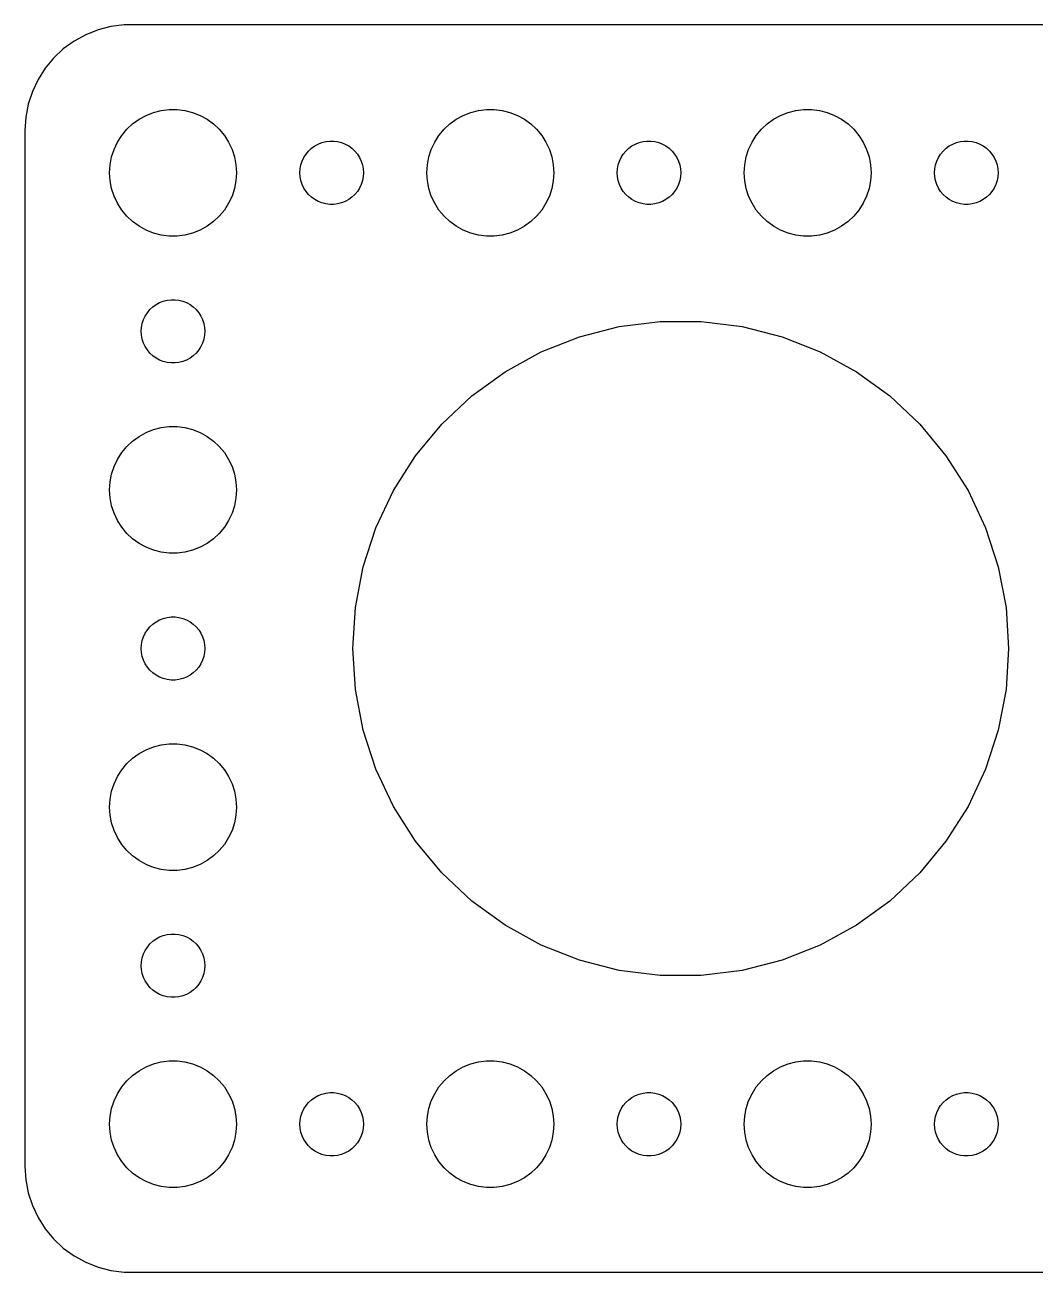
# Model space of a CAD drawing. Header units: metres. Extents: x -67 to 67, y 40 to 98.
# Drawn here: x -67 to -19.2, y 39.5 to 98.5 of the extents above; entities that cross this region are included whole.
import ezdxf

# ---------------------------------------------------------------- set-up
doc = ezdxf.new("R2010")
doc.units = ezdxf.units.M

msp = doc.modelspace()

# ---------------------------------------------------------------- linework, layer by layer
for p, q in [((-64.1289, 98.0241), (-64.6791, 97.7216)), ((-63.5451, 98.2553), (-64.1289, 98.0241)), ((-62.9369, 98.4114), (-63.5451, 98.2553)), ((-62.3139, 98.4901), (-62.9369, 98.4114)), ((62.3139, 98.4901), (-62.3139, 98.4901)), ((-65.1871, 97.3526), (-65.6448, 96.9227)), ((-64.6791, 97.7216), (-65.1871, 97.3526)), ((-65.6448, 96.9227), (-66.0451, 96.4389)), ((-66.0451, 96.4389), (-66.3815, 95.9088)), ((-66.3815, 95.9088), (-66.6489, 95.3406)), ((-66.6489, 95.3406), (-66.8429, 94.7434)), ((-66.8429, 94.7434), (-66.9606, 94.1267)), ((-60.927, 94.3532), (-60.5621, 94.4469)), ((-60.5621, 94.4469), (-60.1884, 94.4941)), ((-60.1884, 94.4941), (-59.8116, 94.4941)), ((-59.8116, 94.4941), (-59.4379, 94.4469)), ((-59.4379, 94.4469), (-59.0729, 94.3532)), ((-45.927, 94.3532), (-45.5621, 94.4469)), ((-45.5621, 94.4469), (-45.1884, 94.4941)), ((-45.1884, 94.4941), (-44.8116, 94.4941)), ((-44.8116, 94.4941), (-44.4379, 94.4469)), ((-44.4379, 94.4469), (-44.0729, 94.3532)), ((-30.927, 94.3532), (-30.5621, 94.4469)), ((-30.5621, 94.4469), (-30.1884, 94.4941)), ((-30.1884, 94.4941), (-29.8116, 94.4941)), ((-29.8116, 94.4941), (-29.4379, 94.4469)), ((-29.4379, 94.4469), (-29.0729, 94.3532)), ((-66.9606, 94.1267), (-67, 93.5)), ((-62.1869, 93.5536), (-61.9123, 93.8115)), ((-61.9123, 93.8115), (-61.6075, 94.033)), ((-61.6075, 94.033), (-61.2773, 94.2145)), ((-61.2773, 94.2145), (-60.927, 94.3532)), ((-59.0729, 94.3532), (-58.7227, 94.2145)), ((-58.7227, 94.2145), (-58.3925, 94.033)), ((-58.3925, 94.033), (-58.0877, 93.8115)), ((-58.0877, 93.8115), (-57.8131, 93.5536)), ((-47.1869, 93.5536), (-46.9123, 93.8115)), ((-46.9123, 93.8115), (-46.6075, 94.033)), ((-46.6075, 94.033), (-46.2773, 94.2145)), ((-46.2773, 94.2145), (-45.927, 94.3532)), ((-44.0729, 94.3532), (-43.7227, 94.2145)), ((-43.7227, 94.2145), (-43.3925, 94.033)), ((-43.3925, 94.033), (-43.0877, 93.8115)), ((-43.0877, 93.8115), (-42.8131, 93.5536)), ((-32.1869, 93.5536), (-31.9123, 93.8115)), ((-31.9123, 93.8115), (-31.6075, 94.033)), ((-31.6075, 94.033), (-31.2773, 94.2145)), ((-31.2773, 94.2145), (-30.927, 94.3532)), ((-29.0729, 94.3532), (-28.7227, 94.2145)), ((-28.7227, 94.2145), (-28.3925, 94.033)), ((-28.3925, 94.033), (-28.0877, 93.8115)), ((-28.0877, 93.8115), (-27.8131, 93.5536)), ((-67, 93.5), (-67, 44.5)), ((-62.6289, 92.9453), (-62.427, 93.2634)), ((-62.427, 93.2634), (-62.1869, 93.5536)), ((-57.8131, 93.5536), (-57.5729, 93.2634)), ((-57.5729, 93.2634), (-57.3711, 92.9453)), ((-47.6289, 92.9453), (-47.427, 93.2634)), ((-47.427, 93.2634), (-47.1869, 93.5536)), ((-42.8131, 93.5536), (-42.5729, 93.2634)), ((-42.5729, 93.2634), (-42.3711, 92.9453)), ((-32.6289, 92.9453), (-32.427, 93.2634)), ((-32.427, 93.2634), (-32.1869, 93.5536)), ((-27.8131, 93.5536), (-27.5729, 93.2634)), ((-27.5729, 93.2634), (-27.3711, 92.9453)), ((-62.9057, 92.2461), (-62.7893, 92.6044)), ((-62.7893, 92.6044), (-62.6289, 92.9453)), ((-57.3711, 92.9453), (-57.2107, 92.6044)), ((-57.2107, 92.6044), (-57.0942, 92.2461)), ((-53.5934, 92.5268), (-53.4561, 92.6558)), ((-53.4561, 92.6558), (-53.3037, 92.7665)), ((-53.3037, 92.7665), (-53.1387, 92.8572)), ((-53.1387, 92.8572), (-52.9635, 92.9266)), ((-52.9635, 92.9266), (-52.7811, 92.9734)), ((-52.7811, 92.9734), (-52.5942, 92.997)), ((-52.5942, 92.997), (-52.4058, 92.997)), ((-52.4058, 92.997), (-52.2189, 92.9734)), ((-52.2189, 92.9734), (-52.0365, 92.9266)), ((-52.0365, 92.9266), (-51.8613, 92.8572)), ((-51.8613, 92.8572), (-51.6963, 92.7665)), ((-51.6963, 92.7665), (-51.5439, 92.6558)), ((-51.5439, 92.6558), (-51.4065, 92.5268)), ((-47.9057, 92.2461), (-47.7893, 92.6044)), ((-47.7893, 92.6044), (-47.6289, 92.9453)), ((-42.3711, 92.9453), (-42.2107, 92.6044)), ((-42.2107, 92.6044), (-42.0942, 92.2461)), ((-38.5934, 92.5268), (-38.4561, 92.6558)), ((-38.4561, 92.6558), (-38.3037, 92.7665)), ((-38.3037, 92.7665), (-38.1387, 92.8572)), ((-38.1387, 92.8572), (-37.9635, 92.9266)), ((-37.9635, 92.9266), (-37.7811, 92.9734)), ((-37.7811, 92.9734), (-37.5942, 92.997)), ((-37.5942, 92.997), (-37.4058, 92.997)), ((-37.4058, 92.997), (-37.2189, 92.9734)), ((-37.2189, 92.9734), (-37.0365, 92.9266)), ((-37.0365, 92.9266), (-36.8613, 92.8572)), ((-36.8613, 92.8572), (-36.6963, 92.7665)), ((-36.6963, 92.7665), (-36.5439, 92.6558)), ((-36.5439, 92.6558), (-36.4065, 92.5268)), ((-32.9057, 92.2461), (-32.7893, 92.6044)), ((-32.7893, 92.6044), (-32.6289, 92.9453)), ((-27.3711, 92.9453), (-27.2107, 92.6044)), ((-27.2107, 92.6044), (-27.0942, 92.2461)), ((-23.5934, 92.5268), (-23.4561, 92.6558)), ((-23.4561, 92.6558), (-23.3037, 92.7665)), ((-23.3037, 92.7665), (-23.1387, 92.8572)), ((-23.1387, 92.8572), (-22.9635, 92.9266)), ((-22.9635, 92.9266), (-22.7811, 92.9734)), ((-22.7811, 92.9734), (-22.5942, 92.997)), ((-22.5942, 92.997), (-22.4058, 92.997)), ((-22.4058, 92.997), (-22.2189, 92.9734)), ((-22.2189, 92.9734), (-22.0365, 92.9266)), ((-22.0365, 92.9266), (-21.8613, 92.8572)), ((-21.8613, 92.8572), (-21.6963, 92.7665)), ((-21.6963, 92.7665), (-21.5439, 92.6558)), ((-21.5439, 92.6558), (-21.4065, 92.5268)), ((-62.9763, 91.876), (-62.9057, 92.2461)), ((-57.0942, 92.2461), (-57.0237, 91.876)), ((-53.9529, 91.873), (-53.8947, 92.0522)), ((-53.8947, 92.0522), (-53.8145, 92.2226)), ((-53.8145, 92.2226), (-53.7135, 92.3817)), ((-53.7135, 92.3817), (-53.5934, 92.5268)), ((-51.4065, 92.5268), (-51.2865, 92.3817)), ((-51.2865, 92.3817), (-51.1855, 92.2226)), ((-51.1855, 92.2226), (-51.1053, 92.0522)), ((-51.1053, 92.0522), (-51.0471, 91.873)), ((-47.9763, 91.876), (-47.9057, 92.2461)), ((-42.0942, 92.2461), (-42.0237, 91.876)), ((-38.9529, 91.873), (-38.8947, 92.0522)), ((-38.8947, 92.0522), (-38.8145, 92.2226)), ((-38.8145, 92.2226), (-38.7135, 92.3817)), ((-38.7135, 92.3817), (-38.5934, 92.5268)), ((-36.4065, 92.5268), (-36.2865, 92.3817)), ((-36.2865, 92.3817), (-36.1855, 92.2226)), ((-36.1855, 92.2226), (-36.1053, 92.0522)), ((-36.1053, 92.0522), (-36.0471, 91.873)), ((-32.9763, 91.876), (-32.9057, 92.2461)), ((-27.0942, 92.2461), (-27.0237, 91.876)), ((-23.9529, 91.873), (-23.8947, 92.0522)), ((-23.8947, 92.0522), (-23.8145, 92.2226)), ((-23.8145, 92.2226), (-23.7135, 92.3817)), ((-23.7135, 92.3817), (-23.5934, 92.5268)), ((-21.4065, 92.5268), (-21.2865, 92.3817)), ((-21.2865, 92.3817), (-21.1855, 92.2226)), ((-21.1855, 92.2226), (-21.1053, 92.0522)), ((-21.1053, 92.0522), (-21.0471, 91.873)), ((-63, 91.5), (-62.9763, 91.876)), ((-62.9763, 91.124), (-63, 91.5)), ((-57.0237, 91.876), (-57, 91.5)), ((-57, 91.5), (-57.0237, 91.124)), ((-54, 91.5), (-53.9882, 91.688)), ((-53.9882, 91.312), (-54, 91.5)), ((-53.9882, 91.688), (-53.9529, 91.873)), ((-51.0471, 91.873), (-51.0118, 91.688)), ((-51.0118, 91.688), (-51, 91.5)), ((-51, 91.5), (-51.0118, 91.312)), ((-48, 91.5), (-47.9763, 91.876)), ((-47.9763, 91.124), (-48, 91.5)), ((-42.0237, 91.876), (-42, 91.5)), ((-42, 91.5), (-42.0237, 91.124)), ((-39, 91.5), (-38.9882, 91.688)), ((-38.9882, 91.312), (-39, 91.5)), ((-38.9882, 91.688), (-38.9529, 91.873)), ((-36.0471, 91.873), (-36.0118, 91.688)), ((-36.0118, 91.688), (-36, 91.5)), ((-36, 91.5), (-36.0118, 91.312)), ((-33, 91.5), (-32.9763, 91.876)), ((-32.9763, 91.124), (-33, 91.5)), ((-27.0237, 91.876), (-27, 91.5)), ((-27, 91.5), (-27.0237, 91.124)), ((-24, 91.5), (-23.9882, 91.688)), ((-23.9882, 91.312), (-24, 91.5)), ((-23.9882, 91.688), (-23.9529, 91.873)), ((-21.0471, 91.873), (-21.0118, 91.688)), ((-21.0118, 91.688), (-21, 91.5)), ((-21, 91.5), (-21.0118, 91.312)), ((-62.9057, 90.7539), (-62.9763, 91.124)), ((-57.0237, 91.124), (-57.0942, 90.7539)), ((-53.9529, 91.127), (-53.9882, 91.312)), ((-53.8947, 90.9478), (-53.9529, 91.127)), ((-53.8145, 90.7774), (-53.8947, 90.9478)), ((-51.1053, 90.9478), (-51.1855, 90.7774)), ((-51.0471, 91.127), (-51.1053, 90.9478)), ((-51.0118, 91.312), (-51.0471, 91.127)), ((-47.9057, 90.7539), (-47.9763, 91.124)), ((-42.0237, 91.124), (-42.0942, 90.7539)), ((-38.9529, 91.127), (-38.9882, 91.312)), ((-38.8947, 90.9478), (-38.9529, 91.127)), ((-38.8145, 90.7774), (-38.8947, 90.9478)), ((-36.1053, 90.9478), (-36.1855, 90.7774)), ((-36.0471, 91.127), (-36.1053, 90.9478)), ((-36.0118, 91.312), (-36.0471, 91.127)), ((-32.9057, 90.7539), (-32.9763, 91.124)), ((-27.0237, 91.124), (-27.0942, 90.7539)), ((-23.9529, 91.127), (-23.9882, 91.312)), ((-23.8947, 90.9478), (-23.9529, 91.127)), ((-23.8145, 90.7774), (-23.8947, 90.9478)), ((-21.1053, 90.9478), (-21.1855, 90.7774)), ((-21.0471, 91.127), (-21.1053, 90.9478)), ((-21.0118, 91.312), (-21.0471, 91.127)), ((-62.7893, 90.3956), (-62.9057, 90.7539)), ((-62.6289, 90.0547), (-62.7893, 90.3956)), ((-57.2107, 90.3956), (-57.3711, 90.0547)), ((-57.0942, 90.7539), (-57.2107, 90.3956)), ((-53.7135, 90.6183), (-53.8145, 90.7774)), ((-53.5934, 90.4732), (-53.7135, 90.6183)), ((-53.4561, 90.3442), (-53.5934, 90.4732)), ((-53.3037, 90.2335), (-53.4561, 90.3442)), ((-51.5439, 90.3442), (-51.6963, 90.2335)), ((-51.4065, 90.4732), (-51.5439, 90.3442)), ((-51.2865, 90.6183), (-51.4065, 90.4732)), ((-51.1855, 90.7774), (-51.2865, 90.6183)), ((-47.7893, 90.3956), (-47.9057, 90.7539)), ((-47.6289, 90.0547), (-47.7893, 90.3956)), ((-42.2107, 90.3956), (-42.3711, 90.0547)), ((-42.0942, 90.7539), (-42.2107, 90.3956)), ((-38.7135, 90.6183), (-38.8145, 90.7774)), ((-38.5934, 90.4732), (-38.7135, 90.6183)), ((-38.4561, 90.3442), (-38.5934, 90.4732)), ((-38.3037, 90.2335), (-38.4561, 90.3442)), ((-36.5439, 90.3442), (-36.6963, 90.2335)), ((-36.4065, 90.4732), (-36.5439, 90.3442)), ((-36.2865, 90.6183), (-36.4065, 90.4732)), ((-36.1855, 90.7774), (-36.2865, 90.6183)), ((-32.7893, 90.3956), (-32.9057, 90.7539)), ((-32.6289, 90.0547), (-32.7893, 90.3956)), ((-27.2107, 90.3956), (-27.3711, 90.0547)), ((-27.0942, 90.7539), (-27.2107, 90.3956)), ((-23.7135, 90.6183), (-23.8145, 90.7774)), ((-23.5934, 90.4732), (-23.7135, 90.6183)), ((-23.4561, 90.3442), (-23.5934, 90.4732)), ((-23.3037, 90.2335), (-23.4561, 90.3442)), ((-21.5439, 90.3442), (-21.6963, 90.2335)), ((-21.4065, 90.4732), (-21.5439, 90.3442)), ((-21.2865, 90.6183), (-21.4065, 90.4732)), ((-21.1855, 90.7774), (-21.2865, 90.6183)), ((-62.427, 89.7366), (-62.6289, 90.0547)), ((-62.1869, 89.4464), (-62.427, 89.7366)), ((-57.5729, 89.7366), (-57.8131, 89.4464)), ((-57.3711, 90.0547), (-57.5729, 89.7366)), ((-53.1387, 90.1427), (-53.3037, 90.2335)), ((-52.9635, 90.0734), (-53.1387, 90.1427)), ((-52.7811, 90.0266), (-52.9635, 90.0734)), ((-52.5942, 90.003), (-52.7811, 90.0266)), ((-52.4058, 90.003), (-52.5942, 90.003)), ((-52.2189, 90.0266), (-52.4058, 90.003)), ((-52.0365, 90.0734), (-52.2189, 90.0266)), ((-51.8613, 90.1427), (-52.0365, 90.0734)), ((-51.6963, 90.2335), (-51.8613, 90.1427)), ((-47.427, 89.7366), (-47.6289, 90.0547)), ((-47.1869, 89.4464), (-47.427, 89.7366)), ((-42.5729, 89.7366), (-42.8131, 89.4464)), ((-42.3711, 90.0547), (-42.5729, 89.7366)), ((-38.1387, 90.1427), (-38.3037, 90.2335)), ((-37.9635, 90.0734), (-38.1387, 90.1427)), ((-37.7811, 90.0266), (-37.9635, 90.0734)), ((-37.5942, 90.003), (-37.7811, 90.0266)), ((-37.4058, 90.003), (-37.5942, 90.003)), ((-37.2189, 90.0266), (-37.4058, 90.003)), ((-37.0365, 90.0734), (-37.2189, 90.0266)), ((-36.8613, 90.1427), (-37.0365, 90.0734)), ((-36.6963, 90.2335), (-36.8613, 90.1427)), ((-32.427, 89.7366), (-32.6289, 90.0547)), ((-32.1869, 89.4464), (-32.427, 89.7366)), ((-27.5729, 89.7366), (-27.8131, 89.4464)), ((-27.3711, 90.0547), (-27.5729, 89.7366)), ((-23.1387, 90.1427), (-23.3037, 90.2335)), ((-22.9635, 90.0734), (-23.1387, 90.1427)), ((-22.7811, 90.0266), (-22.9635, 90.0734)), ((-22.5942, 90.003), (-22.7811, 90.0266)), ((-22.4058, 90.003), (-22.5942, 90.003)), ((-22.2189, 90.0266), (-22.4058, 90.003)), ((-22.0365, 90.0734), (-22.2189, 90.0266)), ((-21.8613, 90.1427), (-22.0365, 90.0734)), ((-21.6963, 90.2335), (-21.8613, 90.1427)), ((-61.9123, 89.1884), (-62.1869, 89.4464)), ((-61.6075, 88.967), (-61.9123, 89.1884)), ((-58.0877, 89.1884), (-58.3925, 88.967)), ((-57.8131, 89.4464), (-58.0877, 89.1884)), ((-46.9123, 89.1884), (-47.1869, 89.4464)), ((-46.6075, 88.967), (-46.9123, 89.1884)), ((-43.0877, 89.1884), (-43.3925, 88.967)), ((-42.8131, 89.4464), (-43.0877, 89.1884)), ((-31.9123, 89.1884), (-32.1869, 89.4464)), ((-31.6075, 88.967), (-31.9123, 89.1884)), ((-28.0877, 89.1884), (-28.3925, 88.967)), ((-27.8131, 89.4464), (-28.0877, 89.1884)), ((-61.2773, 88.7855), (-61.6075, 88.967)), ((-60.927, 88.6468), (-61.2773, 88.7855)), ((-60.5621, 88.5531), (-60.927, 88.6468)), ((-60.1884, 88.5059), (-60.5621, 88.5531)), ((-59.8116, 88.5059), (-60.1884, 88.5059)), ((-59.4379, 88.5531), (-59.8116, 88.5059)), ((-59.0729, 88.6468), (-59.4379, 88.5531)), ((-58.7227, 88.7855), (-59.0729, 88.6468)), ((-58.3925, 88.967), (-58.7227, 88.7855)), ((-46.2773, 88.7855), (-46.6075, 88.967)), ((-45.927, 88.6468), (-46.2773, 88.7855)), ((-45.5621, 88.5531), (-45.927, 88.6468)), ((-45.1884, 88.5059), (-45.5621, 88.5531)), ((-44.8116, 88.5059), (-45.1884, 88.5059)), ((-44.4379, 88.5531), (-44.8116, 88.5059)), ((-44.0729, 88.6468), (-44.4379, 88.5531)), ((-43.7227, 88.7855), (-44.0729, 88.6468)), ((-43.3925, 88.967), (-43.7227, 88.7855)), ((-31.2773, 88.7855), (-31.6075, 88.967)), ((-30.927, 88.6468), (-31.2773, 88.7855)), ((-30.5621, 88.5531), (-30.927, 88.6468)), ((-30.1884, 88.5059), (-30.5621, 88.5531)), ((-29.8116, 88.5059), (-30.1884, 88.5059)), ((-29.4379, 88.5531), (-29.8116, 88.5059)), ((-29.0729, 88.6468), (-29.4379, 88.5531)), ((-28.7227, 88.7855), (-29.0729, 88.6468)), ((-28.3925, 88.967), (-28.7227, 88.7855)), ((-61.2135, 84.8817), (-61.0934, 85.0268)), ((-61.0934, 85.0268), (-60.9561, 85.1558)), ((-60.9561, 85.1558), (-60.8037, 85.2665)), ((-60.8037, 85.2665), (-60.6387, 85.3572)), ((-60.6387, 85.3572), (-60.4635, 85.4266)), ((-60.4635, 85.4266), (-60.2811, 85.4734)), ((-60.2811, 85.4734), (-60.0942, 85.497)), ((-60.0942, 85.497), (-59.9058, 85.497)), ((-59.9058, 85.497), (-59.7189, 85.4734)), ((-59.7189, 85.4734), (-59.5365, 85.4266)), ((-59.5365, 85.4266), (-59.3613, 85.3572)), ((-59.3613, 85.3572), (-59.1963, 85.2665)), ((-59.1963, 85.2665), (-59.0439, 85.1558)), ((-59.0439, 85.1558), (-58.9065, 85.0268)), ((-58.9065, 85.0268), (-58.7865, 84.8817)), ((-61.4882, 84.188), (-61.4529, 84.373)), ((-61.4529, 84.373), (-61.3947, 84.5522)), ((-61.3947, 84.5522), (-61.3145, 84.7226)), ((-61.3145, 84.7226), (-61.2135, 84.8817)), ((-58.7865, 84.8817), (-58.6855, 84.7226)), ((-58.6855, 84.7226), (-58.6053, 84.5522)), ((-58.6053, 84.5522), (-58.5471, 84.373)), ((-58.5471, 84.373), (-58.5118, 84.188)), ((-38.9044, 84.2254), (-36.9733, 84.4694)), ((-36.9733, 84.4694), (-35.0267, 84.4694)), ((-35.0267, 84.4694), (-33.0956, 84.2254)), ((-61.5, 84), (-61.4882, 84.188)), ((-61.4882, 83.812), (-61.5, 84)), ((-61.4529, 83.627), (-61.4882, 83.812)), ((-58.5118, 83.812), (-58.5471, 83.627)), ((-58.5118, 84.188), (-58.5, 84)), ((-58.5, 84), (-58.5118, 83.812)), ((-40.7898, 83.7414), (-38.9044, 84.2254)), ((-33.0956, 84.2254), (-31.2102, 83.7414)), ((-61.3947, 83.4478), (-61.4529, 83.627)), ((-61.3145, 83.2774), (-61.3947, 83.4478)), ((-61.2135, 83.1183), (-61.3145, 83.2774)), ((-58.6855, 83.2774), (-58.7865, 83.1183)), ((-58.6053, 83.4478), (-58.6855, 83.2774)), ((-58.5471, 83.627), (-58.6053, 83.4478)), ((-42.5996, 83.0248), (-40.7898, 83.7414)), ((-31.2102, 83.7414), (-29.4004, 83.0248)), ((-61.0934, 82.9732), (-61.2135, 83.1183)), ((-60.9561, 82.8442), (-61.0934, 82.9732)), ((-60.8037, 82.7335), (-60.9561, 82.8442)), ((-60.6387, 82.6427), (-60.8037, 82.7335)), ((-60.4635, 82.5734), (-60.6387, 82.6427)), ((-60.2811, 82.5266), (-60.4635, 82.5734)), ((-59.5365, 82.5734), (-59.7189, 82.5266)), ((-59.3613, 82.6427), (-59.5365, 82.5734)), ((-59.1963, 82.7335), (-59.3613, 82.6427)), ((-59.0439, 82.8442), (-59.1963, 82.7335)), ((-58.9065, 82.9732), (-59.0439, 82.8442)), ((-58.7865, 83.1183), (-58.9065, 82.9732)), ((-44.3053, 82.0871), (-42.5996, 83.0248)), ((-29.4004, 83.0248), (-27.6947, 82.0871)), ((-60.0942, 82.5029), (-60.2811, 82.5266)), ((-59.9058, 82.5029), (-60.0942, 82.5029)), ((-59.7189, 82.5266), (-59.9058, 82.5029)), ((-45.8801, 80.9429), (-44.3053, 82.0871)), ((-27.6947, 82.0871), (-26.1199, 80.9429)), ((-47.299, 79.6105), (-45.8801, 80.9429)), ((-26.1199, 80.9429), (-24.701, 79.6105)), ((-61.6075, 79.033), (-61.2773, 79.2145)), ((-61.2773, 79.2145), (-60.927, 79.3532)), ((-60.927, 79.3532), (-60.5621, 79.4469)), ((-60.5621, 79.4469), (-60.1884, 79.4941)), ((-60.1884, 79.4941), (-59.8116, 79.4941)), ((-59.8116, 79.4941), (-59.4379, 79.4469)), ((-59.4379, 79.4469), (-59.0729, 79.3532)), ((-59.0729, 79.3532), (-58.7227, 79.2145)), ((-58.7227, 79.2145), (-58.3925, 79.033)), ((-48.5398, 78.1107), (-47.299, 79.6105)), ((-24.701, 79.6105), (-23.4602, 78.1107)), ((-62.427, 78.2634), (-62.1869, 78.5536)), ((-62.1869, 78.5536), (-61.9123, 78.8115)), ((-61.9123, 78.8115), (-61.6075, 79.033)), ((-58.3925, 79.033), (-58.0877, 78.8115)), ((-58.0877, 78.8115), (-57.8131, 78.5536)), ((-57.8131, 78.5536), (-57.5729, 78.2634)), ((-62.7893, 77.6044), (-62.6289, 77.9453)), ((-62.6289, 77.9453), (-62.427, 78.2634)), ((-57.5729, 78.2634), (-57.3711, 77.9453)), ((-57.3711, 77.9453), (-57.2107, 77.6044)), ((-49.5827, 76.4672), (-48.5398, 78.1107)), ((-23.4602, 78.1107), (-22.4172, 76.4672)), ((-62.9057, 77.2461), (-62.7893, 77.6044)), ((-57.2107, 77.6044), (-57.0942, 77.2461)), ((-63, 76.5), (-62.9763, 76.876)), ((-62.9763, 76.876), (-62.9057, 77.2461)), ((-57.0942, 77.2461), (-57.0237, 76.876)), ((-57.0237, 76.876), (-57, 76.5)), ((-62.9763, 76.124), (-63, 76.5)), ((-62.9057, 75.7539), (-62.9763, 76.124)), ((-57.0237, 76.124), (-57.0942, 75.7539)), ((-57, 76.5), (-57.0237, 76.124)), ((-50.4115, 74.7059), (-49.5827, 76.4672)), ((-22.4172, 76.4672), (-21.5885, 74.7059)), ((-62.7893, 75.3956), (-62.9057, 75.7539)), ((-57.0942, 75.7539), (-57.2107, 75.3956)), ((-62.6289, 75.0547), (-62.7893, 75.3956)), ((-62.427, 74.7366), (-62.6289, 75.0547)), ((-57.3711, 75.0547), (-57.5729, 74.7366)), ((-57.2107, 75.3956), (-57.3711, 75.0547)), ((-62.1869, 74.4464), (-62.427, 74.7366)), ((-61.9123, 74.1884), (-62.1869, 74.4464)), ((-57.8131, 74.4464), (-58.0877, 74.1884)), ((-57.5729, 74.7366), (-57.8131, 74.4464)), ((-51.013, 72.8547), (-50.4115, 74.7059)), ((-21.5885, 74.7059), (-20.987, 72.8547)), ((-61.6075, 73.967), (-61.9123, 74.1884)), ((-61.2773, 73.7855), (-61.6075, 73.967)), ((-60.927, 73.6468), (-61.2773, 73.7855)), ((-58.7227, 73.7855), (-59.0729, 73.6468)), ((-58.3925, 73.967), (-58.7227, 73.7855)), ((-58.0877, 74.1884), (-58.3925, 73.967)), ((-60.5621, 73.5531), (-60.927, 73.6468)), ((-60.1884, 73.5059), (-60.5621, 73.5531)), ((-59.8116, 73.5059), (-60.1884, 73.5059)), ((-59.4379, 73.5531), (-59.8116, 73.5059)), ((-59.0729, 73.6468), (-59.4379, 73.5531)), ((-51.3778, 70.9427), (-51.013, 72.8547)), ((-20.987, 72.8547), (-20.6222, 70.9427)), ((-51.5, 69), (-51.3778, 70.9427)), ((-20.6222, 70.9427), (-20.5, 69)), ((-60.9561, 70.1558), (-60.8037, 70.2665)), ((-60.8037, 70.2665), (-60.6387, 70.3572)), ((-60.6387, 70.3572), (-60.4635, 70.4266)), ((-60.4635, 70.4266), (-60.2811, 70.4734)), ((-60.2811, 70.4734), (-60.0942, 70.497)), ((-60.0942, 70.497), (-59.9058, 70.497)), ((-59.9058, 70.497), (-59.7189, 70.4734)), ((-59.7189, 70.4734), (-59.5365, 70.4266)), ((-59.5365, 70.4266), (-59.3613, 70.3572)), ((-59.3613, 70.3572), (-59.1963, 70.2665)), ((-59.1963, 70.2665), (-59.0439, 70.1558)), ((-61.3947, 69.5522), (-61.3145, 69.7226)), ((-61.3145, 69.7226), (-61.2135, 69.8817)), ((-61.2135, 69.8817), (-61.0934, 70.0268)), ((-61.0934, 70.0268), (-60.9561, 70.1558)), ((-59.0439, 70.1558), (-58.9065, 70.0268)), ((-58.9065, 70.0268), (-58.7865, 69.8817)), ((-58.7865, 69.8817), (-58.6855, 69.7226)), ((-58.6855, 69.7226), (-58.6053, 69.5522)), ((-61.5, 69), (-61.4882, 69.188)), ((-61.4882, 69.188), (-61.4529, 69.373)), ((-61.4529, 69.373), (-61.3947, 69.5522)), ((-58.6053, 69.5522), (-58.5471, 69.373)), ((-58.5471, 69.373), (-58.5118, 69.188)), ((-58.5118, 69.188), (-58.5, 69)), ((-61.4882, 68.812), (-61.5, 69)), ((-61.4529, 68.627), (-61.4882, 68.812)), ((-61.3947, 68.4478), (-61.4529, 68.627)), ((-61.3145, 68.2774), (-61.3947, 68.4478)), ((-58.6053, 68.4478), (-58.6855, 68.2774)), ((-58.5471, 68.627), (-58.6053, 68.4478)), ((-58.5118, 68.812), (-58.5471, 68.627)), ((-58.5, 69), (-58.5118, 68.812)), ((-51.3778, 67.0573), (-51.5, 69)), ((-20.5, 69), (-20.6222, 67.0573)), ((-61.2135, 68.1183), (-61.3145, 68.2774)), ((-61.0934, 67.9732), (-61.2135, 68.1183)), ((-60.9561, 67.8442), (-61.0934, 67.9732)), ((-60.8037, 67.7335), (-60.9561, 67.8442)), ((-59.0439, 67.8442), (-59.1963, 67.7335)), ((-58.9065, 67.9732), (-59.0439, 67.8442)), ((-58.7865, 68.1183), (-58.9065, 67.9732)), ((-58.6855, 68.2774), (-58.7865, 68.1183)), ((-60.6387, 67.6428), (-60.8037, 67.7335)), ((-60.4635, 67.5734), (-60.6387, 67.6428)), ((-60.2811, 67.5266), (-60.4635, 67.5734)), ((-60.0942, 67.503), (-60.2811, 67.5266)), ((-59.9058, 67.503), (-60.0942, 67.503)), ((-59.7189, 67.5266), (-59.9058, 67.503)), ((-59.5365, 67.5734), (-59.7189, 67.5266)), ((-59.3613, 67.6428), (-59.5365, 67.5734)), ((-59.1963, 67.7335), (-59.3613, 67.6428)), ((-51.013, 65.1453), (-51.3778, 67.0573)), ((-20.6222, 67.0573), (-20.987, 65.1453)), ((-50.4115, 63.2941), (-51.013, 65.1453)), ((-20.987, 65.1453), (-21.5885, 63.2941)), ((-61.2773, 64.2145), (-60.927, 64.3532)), ((-60.927, 64.3532), (-60.5621, 64.4469)), ((-60.5621, 64.4469), (-60.1884, 64.4941)), ((-60.1884, 64.4941), (-59.8116, 64.4941)), ((-59.8116, 64.4941), (-59.4379, 64.4469)), ((-59.4379, 64.4469), (-59.0729, 64.3532)), ((-59.0729, 64.3532), (-58.7227, 64.2145)), ((-62.1869, 63.5536), (-61.9123, 63.8116)), ((-61.9123, 63.8116), (-61.6075, 64.033)), ((-61.6075, 64.033), (-61.2773, 64.2145)), ((-58.7227, 64.2145), (-58.3925, 64.033)), ((-58.3925, 64.033), (-58.0877, 63.8116)), ((-58.0877, 63.8116), (-57.8131, 63.5536)), ((-62.6289, 62.9453), (-62.427, 63.2634)), ((-62.427, 63.2634), (-62.1869, 63.5536)), ((-57.8131, 63.5536), (-57.5729, 63.2634)), ((-57.5729, 63.2634), (-57.3711, 62.9453)), ((-49.5827, 61.5328), (-50.4115, 63.2941)), ((-21.5885, 63.2941), (-22.4172, 61.5328)), ((-62.9057, 62.2461), (-62.7893, 62.6044)), ((-62.7893, 62.6044), (-62.6289, 62.9453)), ((-57.3711, 62.9453), (-57.2107, 62.6044)), ((-57.2107, 62.6044), (-57.0942, 62.2461)), ((-62.9763, 61.876), (-62.9057, 62.2461)), ((-57.0942, 62.2461), (-57.0237, 61.876)), ((-63, 61.5), (-62.9763, 61.876)), ((-62.9763, 61.124), (-63, 61.5)), ((-57.0237, 61.876), (-57, 61.5)), ((-57, 61.5), (-57.0237, 61.124)), ((-48.5398, 59.8893), (-49.5827, 61.5328)), ((-22.4172, 61.5328), (-23.4602, 59.8893)), ((-62.9057, 60.7539), (-62.9763, 61.124)), ((-62.7893, 60.3956), (-62.9057, 60.7539)), ((-57.0942, 60.7539), (-57.2107, 60.3956)), ((-57.0237, 61.124), (-57.0942, 60.7539)), ((-62.6289, 60.0547), (-62.7893, 60.3956)), ((-57.2107, 60.3956), (-57.3711, 60.0547)), ((-62.427, 59.7366), (-62.6289, 60.0547)), ((-62.1869, 59.4464), (-62.427, 59.7366)), ((-57.5729, 59.7366), (-57.8131, 59.4464)), ((-57.3711, 60.0547), (-57.5729, 59.7366)), ((-47.299, 58.3895), (-48.5398, 59.8893)), ((-23.4602, 59.8893), (-24.701, 58.3895)), ((-61.9123, 59.1885), (-62.1869, 59.4464)), ((-61.6075, 58.967), (-61.9123, 59.1885)), ((-58.0877, 59.1885), (-58.3925, 58.967)), ((-57.8131, 59.4464), (-58.0877, 59.1885)), ((-61.2773, 58.7855), (-61.6075, 58.967)), ((-60.927, 58.6468), (-61.2773, 58.7855)), ((-60.5621, 58.5531), (-60.927, 58.6468)), ((-60.1884, 58.5059), (-60.5621, 58.5531)), ((-59.8116, 58.5059), (-60.1884, 58.5059)), ((-59.4379, 58.5531), (-59.8116, 58.5059)), ((-59.0729, 58.6468), (-59.4379, 58.5531)), ((-58.7227, 58.7855), (-59.0729, 58.6468)), ((-58.3925, 58.967), (-58.7227, 58.7855)), ((-45.8801, 57.0571), (-47.299, 58.3895)), ((-24.701, 58.3895), (-26.1199, 57.0571)), ((-44.3053, 55.9129), (-45.8801, 57.0571)), ((-26.1199, 57.0571), (-27.6947, 55.9129)), ((-60.4635, 55.4266), (-60.2811, 55.4734)), ((-60.2811, 55.4734), (-60.0942, 55.4971)), ((-60.0942, 55.4971), (-59.9058, 55.4971)), ((-59.9058, 55.4971), (-59.7189, 55.4734)), ((-59.7189, 55.4734), (-59.5365, 55.4266)), ((-42.5996, 54.9752), (-44.3053, 55.9129)), ((-27.6947, 55.9129), (-29.4004, 54.9752)), ((-61.3145, 54.7226), (-61.2135, 54.8817)), ((-61.2135, 54.8817), (-61.0934, 55.0268)), ((-61.0934, 55.0268), (-60.9561, 55.1558)), ((-60.9561, 55.1558), (-60.8037, 55.2665)), ((-60.8037, 55.2665), (-60.6387, 55.3573)), ((-60.6387, 55.3573), (-60.4635, 55.4266)), ((-59.5365, 55.4266), (-59.3613, 55.3573)), ((-59.3613, 55.3573), (-59.1963, 55.2665)), ((-59.1963, 55.2665), (-59.0439, 55.1558)), ((-59.0439, 55.1558), (-58.9065, 55.0268)), ((-58.9065, 55.0268), (-58.7865, 54.8817)), ((-58.7865, 54.8817), (-58.6855, 54.7226)), ((-40.7898, 54.2586), (-42.5996, 54.9752)), ((-29.4004, 54.9752), (-31.2102, 54.2586)), ((-61.4882, 54.188), (-61.4529, 54.373)), ((-61.4529, 54.373), (-61.3947, 54.5522)), ((-61.3947, 54.5522), (-61.3145, 54.7226)), ((-58.6855, 54.7226), (-58.6053, 54.5522)), ((-58.6053, 54.5522), (-58.5471, 54.373)), ((-58.5471, 54.373), (-58.5118, 54.188)), ((-61.5, 54), (-61.4882, 54.188)), ((-61.4882, 53.812), (-61.5, 54)), ((-61.4529, 53.627), (-61.4882, 53.812)), ((-58.5118, 53.812), (-58.5471, 53.627)), ((-58.5118, 54.188), (-58.5, 54)), ((-58.5, 54), (-58.5118, 53.812)), ((-38.9044, 53.7746), (-40.7898, 54.2586)), ((-36.9733, 53.5306), (-38.9044, 53.7746)), ((-33.0956, 53.7746), (-35.0267, 53.5306)), ((-31.2102, 54.2586), (-33.0956, 53.7746)), ((-61.3947, 53.4478), (-61.4529, 53.627)), ((-61.3145, 53.2774), (-61.3947, 53.4478)), ((-61.2135, 53.1183), (-61.3145, 53.2774)), ((-61.0934, 52.9732), (-61.2135, 53.1183)), ((-58.7865, 53.1183), (-58.9065, 52.9732)), ((-58.6855, 53.2774), (-58.7865, 53.1183)), ((-58.6053, 53.4478), (-58.6855, 53.2774)), ((-58.5471, 53.627), (-58.6053, 53.4478)), ((-35.0267, 53.5306), (-36.9733, 53.5306)), ((-60.9561, 52.8442), (-61.0934, 52.9732)), ((-60.8037, 52.7335), (-60.9561, 52.8442)), ((-60.6387, 52.6428), (-60.8037, 52.7335)), ((-60.4635, 52.5734), (-60.6387, 52.6428)), ((-60.2811, 52.5266), (-60.4635, 52.5734)), ((-60.0942, 52.503), (-60.2811, 52.5266)), ((-59.9058, 52.503), (-60.0942, 52.503)), ((-59.7189, 52.5266), (-59.9058, 52.503)), ((-59.5365, 52.5734), (-59.7189, 52.5266)), ((-59.3613, 52.6428), (-59.5365, 52.5734)), ((-59.1963, 52.7335), (-59.3613, 52.6428)), ((-59.0439, 52.8442), (-59.1963, 52.7335)), ((-58.9065, 52.9732), (-59.0439, 52.8442)), ((-61.9123, 48.8116), (-61.6075, 49.033)), ((-61.6075, 49.033), (-61.2773, 49.2145)), ((-61.2773, 49.2145), (-60.927, 49.3532)), ((-60.927, 49.3532), (-60.5621, 49.4469)), ((-60.5621, 49.4469), (-60.1884, 49.4941)), ((-60.1884, 49.4941), (-59.8116, 49.4941)), ((-59.8116, 49.4941), (-59.4379, 49.4469)), ((-59.4379, 49.4469), (-59.0729, 49.3532)), ((-59.0729, 49.3532), (-58.7227, 49.2145)), ((-58.7227, 49.2145), (-58.3925, 49.033)), ((-58.3925, 49.033), (-58.0877, 48.8116)), ((-46.9123, 48.8116), (-46.6075, 49.033)), ((-46.6075, 49.033), (-46.2773, 49.2145)), ((-46.2773, 49.2145), (-45.927, 49.3532)), ((-45.927, 49.3532), (-45.5621, 49.4469)), ((-45.5621, 49.4469), (-45.1884, 49.4941)), ((-45.1884, 49.4941), (-44.8116, 49.4941)), ((-44.8116, 49.4941), (-44.4379, 49.4469)), ((-44.4379, 49.4469), (-44.0729, 49.3532)), ((-44.0729, 49.3532), (-43.7227, 49.2145)), ((-43.7227, 49.2145), (-43.3925, 49.033)), ((-43.3925, 49.033), (-43.0877, 48.8116)), ((-31.9123, 48.8116), (-31.6075, 49.033)), ((-31.6075, 49.033), (-31.2773, 49.2145)), ((-31.2773, 49.2145), (-30.927, 49.3532)), ((-30.927, 49.3532), (-30.5621, 49.4469)), ((-30.5621, 49.4469), (-30.1884, 49.4941)), ((-30.1884, 49.4941), (-29.8116, 49.4941)), ((-29.8116, 49.4941), (-29.4379, 49.4469)), ((-29.4379, 49.4469), (-29.0729, 49.3532)), ((-29.0729, 49.3532), (-28.7227, 49.2145)), ((-28.7227, 49.2145), (-28.3925, 49.033)), ((-28.3925, 49.033), (-28.0877, 48.8116)), ((-62.427, 48.2634), (-62.1869, 48.5536)), ((-62.1869, 48.5536), (-61.9123, 48.8116)), ((-58.0877, 48.8116), (-57.8131, 48.5536)), ((-57.8131, 48.5536), (-57.5729, 48.2634)), ((-47.427, 48.2634), (-47.1869, 48.5536)), ((-47.1869, 48.5536), (-46.9123, 48.8116)), ((-43.0877, 48.8116), (-42.8131, 48.5536)), ((-42.8131, 48.5536), (-42.5729, 48.2634)), ((-32.427, 48.2634), (-32.1869, 48.5536)), ((-32.1869, 48.5536), (-31.9123, 48.8116)), ((-28.0877, 48.8116), (-27.8131, 48.5536)), ((-27.8131, 48.5536), (-27.5729, 48.2634)), ((-62.7893, 47.6044), (-62.6289, 47.9453)), ((-62.6289, 47.9453), (-62.427, 48.2634)), ((-57.5729, 48.2634), (-57.3711, 47.9453)), ((-57.3711, 47.9453), (-57.2107, 47.6044)), ((-53.3037, 47.7665), (-53.1387, 47.8573)), ((-53.1387, 47.8573), (-52.9635, 47.9266)), ((-52.9635, 47.9266), (-52.7811, 47.9734)), ((-52.7811, 47.9734), (-52.5942, 47.997)), ((-52.5942, 47.997), (-52.4058, 47.997)), ((-52.4058, 47.997), (-52.2189, 47.9734)), ((-52.2189, 47.9734), (-52.0365, 47.9266)), ((-52.0365, 47.9266), (-51.8613, 47.8573)), ((-51.8613, 47.8573), (-51.6963, 47.7665)), ((-47.7893, 47.6044), (-47.6289, 47.9453)), ((-47.6289, 47.9453), (-47.427, 48.2634)), ((-42.5729, 48.2634), (-42.3711, 47.9453)), ((-42.3711, 47.9453), (-42.2107, 47.6044)), ((-38.3037, 47.7665), (-38.1387, 47.8573)), ((-38.1387, 47.8573), (-37.9635, 47.9266)), ((-37.9635, 47.9266), (-37.7811, 47.9734)), ((-37.7811, 47.9734), (-37.5942, 47.997)), ((-37.5942, 47.997), (-37.4058, 47.997)), ((-37.4058, 47.997), (-37.2189, 47.9734)), ((-37.2189, 47.9734), (-37.0365, 47.9266)), ((-37.0365, 47.9266), (-36.8613, 47.8573)), ((-36.8613, 47.8573), (-36.6963, 47.7665)), ((-32.7893, 47.6044), (-32.6289, 47.9453)), ((-32.6289, 47.9453), (-32.427, 48.2634)), ((-27.5729, 48.2634), (-27.3711, 47.9453)), ((-27.3711, 47.9453), (-27.2107, 47.6044)), ((-23.3037, 47.7665), (-23.1387, 47.8573)), ((-23.1387, 47.8573), (-22.9635, 47.9266)), ((-22.9635, 47.9266), (-22.7811, 47.9734)), ((-22.7811, 47.9734), (-22.5942, 47.997)), ((-22.5942, 47.997), (-22.4058, 47.997)), ((-22.4058, 47.997), (-22.2189, 47.9734)), ((-22.2189, 47.9734), (-22.0365, 47.9266)), ((-22.0365, 47.9266), (-21.8613, 47.8573)), ((-21.8613, 47.8573), (-21.6963, 47.7665)), ((-62.9763, 46.876), (-62.9057, 47.2461)), ((-62.9057, 47.2461), (-62.7893, 47.6044)), ((-57.2107, 47.6044), (-57.0942, 47.2461)), ((-57.0942, 47.2461), (-57.0237, 46.876)), ((-53.8947, 47.0522), (-53.8145, 47.2226)), ((-53.8145, 47.2226), (-53.7135, 47.3817)), ((-53.7135, 47.3817), (-53.5934, 47.5268)), ((-53.5934, 47.5268), (-53.4561, 47.6558)), ((-53.4561, 47.6558), (-53.3037, 47.7665)), ((-51.6963, 47.7665), (-51.5439, 47.6558)), ((-51.5439, 47.6558), (-51.4065, 47.5268)), ((-51.4065, 47.5268), (-51.2865, 47.3817)), ((-51.2865, 47.3817), (-51.1855, 47.2226)), ((-51.1855, 47.2226), (-51.1053, 47.0522)), ((-47.9763, 46.876), (-47.9057, 47.2461)), ((-47.9057, 47.2461), (-47.7893, 47.6044)), ((-42.2107, 47.6044), (-42.0942, 47.2461)), ((-42.0942, 47.2461), (-42.0237, 46.876)), ((-38.8947, 47.0522), (-38.8145, 47.2226)), ((-38.8145, 47.2226), (-38.7135, 47.3817)), ((-38.7135, 47.3817), (-38.5934, 47.5268)), ((-38.5934, 47.5268), (-38.4561, 47.6558)), ((-38.4561, 47.6558), (-38.3037, 47.7665)), ((-36.6963, 47.7665), (-36.5439, 47.6558)), ((-36.5439, 47.6558), (-36.4065, 47.5268)), ((-36.4065, 47.5268), (-36.2865, 47.3817)), ((-36.2865, 47.3817), (-36.1855, 47.2226)), ((-36.1855, 47.2226), (-36.1053, 47.0522)), ((-32.9763, 46.876), (-32.9057, 47.2461)), ((-32.9057, 47.2461), (-32.7893, 47.6044)), ((-27.2107, 47.6044), (-27.0942, 47.2461)), ((-27.0942, 47.2461), (-27.0237, 46.876)), ((-23.8947, 47.0522), (-23.8145, 47.2226)), ((-23.8145, 47.2226), (-23.7135, 47.3817)), ((-23.7135, 47.3817), (-23.5934, 47.5268)), ((-23.5934, 47.5268), (-23.4561, 47.6558)), ((-23.4561, 47.6558), (-23.3037, 47.7665)), ((-21.6963, 47.7665), (-21.5439, 47.6558)), ((-21.5439, 47.6558), (-21.4065, 47.5268)), ((-21.4065, 47.5268), (-21.2865, 47.3817)), ((-21.2865, 47.3817), (-21.1855, 47.2226)), ((-21.1855, 47.2226), (-21.1053, 47.0522)), ((-63, 46.5), (-62.9763, 46.876)), ((-57.0237, 46.876), (-57, 46.5)), ((-54, 46.5), (-53.9882, 46.688)), ((-53.9882, 46.688), (-53.9529, 46.873)), ((-53.9529, 46.873), (-53.8947, 47.0522)), ((-51.1053, 47.0522), (-51.0471, 46.873)), ((-51.0471, 46.873), (-51.0118, 46.688)), ((-51.0118, 46.688), (-51, 46.5)), ((-48, 46.5), (-47.9763, 46.876)), ((-42.0237, 46.876), (-42, 46.5)), ((-39, 46.5), (-38.9882, 46.688)), ((-38.9882, 46.688), (-38.9529, 46.873)), ((-38.9529, 46.873), (-38.8947, 47.0522)), ((-36.1053, 47.0522), (-36.0471, 46.873)), ((-36.0471, 46.873), (-36.0118, 46.688)), ((-36.0118, 46.688), (-36, 46.5)), ((-33, 46.5), (-32.9763, 46.876)), ((-27.0237, 46.876), (-27, 46.5)), ((-24, 46.5), (-23.9882, 46.688)), ((-23.9882, 46.688), (-23.9529, 46.873)), ((-23.9529, 46.873), (-23.8947, 47.0522)), ((-21.1053, 47.0522), (-21.0471, 46.873)), ((-21.0471, 46.873), (-21.0118, 46.688)), ((-21.0118, 46.688), (-21, 46.5)), ((-62.9763, 46.124), (-63, 46.5)), ((-62.9057, 45.7539), (-62.9763, 46.124)), ((-57.0237, 46.124), (-57.0942, 45.7539)), ((-57, 46.5), (-57.0237, 46.124)), ((-53.9882, 46.312), (-54, 46.5)), ((-53.9529, 46.127), (-53.9882, 46.312)), ((-53.8947, 45.9478), (-53.9529, 46.127)), ((-51.0471, 46.127), (-51.1053, 45.9478)), ((-51.0118, 46.312), (-51.0471, 46.127)), ((-51, 46.5), (-51.0118, 46.312)), ((-47.9763, 46.124), (-48, 46.5)), ((-47.9057, 45.7539), (-47.9763, 46.124)), ((-42.0237, 46.124), (-42.0942, 45.7539)), ((-42, 46.5), (-42.0237, 46.124)), ((-38.9882, 46.312), (-39, 46.5)), ((-38.9529, 46.127), (-38.9882, 46.312)), ((-38.8947, 45.9478), (-38.9529, 46.127)), ((-36.0471, 46.127), (-36.1053, 45.9478)), ((-36.0118, 46.312), (-36.0471, 46.127)), ((-36, 46.5), (-36.0118, 46.312)), ((-32.9763, 46.124), (-33, 46.5)), ((-32.9057, 45.7539), (-32.9763, 46.124)), ((-27.0237, 46.124), (-27.0942, 45.7539)), ((-27, 46.5), (-27.0237, 46.124)), ((-23.9882, 46.312), (-24, 46.5)), ((-23.9529, 46.127), (-23.9882, 46.312)), ((-23.8947, 45.9478), (-23.9529, 46.127)), ((-21.0471, 46.127), (-21.1053, 45.9478)), ((-21.0118, 46.312), (-21.0471, 46.127)), ((-21, 46.5), (-21.0118, 46.312)), ((-62.7893, 45.3956), (-62.9057, 45.7539)), ((-57.0942, 45.7539), (-57.2107, 45.3956)), ((-53.8145, 45.7774), (-53.8947, 45.9478)), ((-53.7135, 45.6183), (-53.8145, 45.7774)), ((-53.5934, 45.4732), (-53.7135, 45.6183)), ((-53.4561, 45.3442), (-53.5934, 45.4732)), ((-51.4065, 45.4732), (-51.5439, 45.3442)), ((-51.2865, 45.6183), (-51.4065, 45.4732)), ((-51.1855, 45.7774), (-51.2865, 45.6183)), ((-51.1053, 45.9478), (-51.1855, 45.7774)), ((-47.7893, 45.3956), (-47.9057, 45.7539)), ((-42.0942, 45.7539), (-42.2107, 45.3956)), ((-38.8145, 45.7774), (-38.8947, 45.9478)), ((-38.7135, 45.6183), (-38.8145, 45.7774)), ((-38.5934, 45.4732), (-38.7135, 45.6183)), ((-38.4561, 45.3442), (-38.5934, 45.4732)), ((-36.4065, 45.4732), (-36.5439, 45.3442)), ((-36.2865, 45.6183), (-36.4065, 45.4732)), ((-36.1855, 45.7774), (-36.2865, 45.6183)), ((-36.1053, 45.9478), (-36.1855, 45.7774)), ((-32.7893, 45.3956), (-32.9057, 45.7539)), ((-27.0942, 45.7539), (-27.2107, 45.3956)), ((-23.8145, 45.7774), (-23.8947, 45.9478)), ((-23.7135, 45.6183), (-23.8145, 45.7774)), ((-23.5934, 45.4732), (-23.7135, 45.6183)), ((-23.4561, 45.3442), (-23.5934, 45.4732)), ((-21.4065, 45.4732), (-21.5439, 45.3442)), ((-21.2865, 45.6183), (-21.4065, 45.4732)), ((-21.1855, 45.7774), (-21.2865, 45.6183)), ((-21.1053, 45.9478), (-21.1855, 45.7774)), ((-62.6289, 45.0547), (-62.7893, 45.3956)), ((-62.427, 44.7366), (-62.6289, 45.0547)), ((-57.3711, 45.0547), (-57.5729, 44.7366)), ((-57.2107, 45.3956), (-57.3711, 45.0547)), ((-53.3037, 45.2335), (-53.4561, 45.3442)), ((-53.1387, 45.1428), (-53.3037, 45.2335)), ((-52.9635, 45.0734), (-53.1387, 45.1428)), ((-52.7811, 45.0266), (-52.9635, 45.0734)), ((-52.5942, 45.003), (-52.7811, 45.0266)), ((-52.4058, 45.003), (-52.5942, 45.003)), ((-52.2189, 45.0266), (-52.4058, 45.003)), ((-52.0365, 45.0734), (-52.2189, 45.0266)), ((-51.8613, 45.1428), (-52.0365, 45.0734)), ((-51.6963, 45.2335), (-51.8613, 45.1428)), ((-51.5439, 45.3442), (-51.6963, 45.2335)), ((-47.6289, 45.0547), (-47.7893, 45.3956)), ((-47.427, 44.7366), (-47.6289, 45.0547)), ((-42.3711, 45.0547), (-42.5729, 44.7366)), ((-42.2107, 45.3956), (-42.3711, 45.0547)), ((-38.3037, 45.2335), (-38.4561, 45.3442)), ((-38.1387, 45.1428), (-38.3037, 45.2335)), ((-37.9635, 45.0734), (-38.1387, 45.1428)), ((-37.7811, 45.0266), (-37.9635, 45.0734)), ((-37.5942, 45.003), (-37.7811, 45.0266)), ((-37.4058, 45.003), (-37.5942, 45.003)), ((-37.2189, 45.0266), (-37.4058, 45.003)), ((-37.0365, 45.0734), (-37.2189, 45.0266)), ((-36.8613, 45.1428), (-37.0365, 45.0734)), ((-36.6963, 45.2335), (-36.8613, 45.1428)), ((-36.5439, 45.3442), (-36.6963, 45.2335)), ((-32.6289, 45.0547), (-32.7893, 45.3956)), ((-32.427, 44.7366), (-32.6289, 45.0547)), ((-27.3711, 45.0547), (-27.5729, 44.7366)), ((-27.2107, 45.3956), (-27.3711, 45.0547)), ((-23.3037, 45.2335), (-23.4561, 45.3442)), ((-23.1387, 45.1428), (-23.3037, 45.2335)), ((-22.9635, 45.0734), (-23.1387, 45.1428)), ((-22.7811, 45.0266), (-22.9635, 45.0734)), ((-22.5942, 45.003), (-22.7811, 45.0266)), ((-22.4058, 45.003), (-22.5942, 45.003)), ((-22.2189, 45.0266), (-22.4058, 45.003)), ((-22.0365, 45.0734), (-22.2189, 45.0266)), ((-21.8613, 45.1428), (-22.0365, 45.0734)), ((-21.6963, 45.2335), (-21.8613, 45.1428)), ((-21.5439, 45.3442), (-21.6963, 45.2335)), ((-67, 44.5), (-66.9606, 43.8733)), ((-62.1869, 44.4464), (-62.427, 44.7366)), ((-61.9123, 44.1885), (-62.1869, 44.4464)), ((-57.8131, 44.4464), (-58.0877, 44.1885)), ((-57.5729, 44.7366), (-57.8131, 44.4464)), ((-47.1869, 44.4464), (-47.427, 44.7366)), ((-46.9123, 44.1885), (-47.1869, 44.4464)), ((-42.8131, 44.4464), (-43.0877, 44.1885)), ((-42.5729, 44.7366), (-42.8131, 44.4464)), ((-32.1869, 44.4464), (-32.427, 44.7366)), ((-31.9123, 44.1885), (-32.1869, 44.4464)), ((-27.8131, 44.4464), (-28.0877, 44.1885)), ((-27.5729, 44.7366), (-27.8131, 44.4464)), ((-66.9606, 43.8733), (-66.8429, 43.2566)), ((-61.6075, 43.967), (-61.9123, 44.1885)), ((-61.2773, 43.7855), (-61.6075, 43.967)), ((-60.927, 43.6468), (-61.2773, 43.7855)), ((-60.5621, 43.5531), (-60.927, 43.6468)), ((-59.0729, 43.6468), (-59.4379, 43.5531)), ((-58.7227, 43.7855), (-59.0729, 43.6468)), ((-58.3925, 43.967), (-58.7227, 43.7855)), ((-58.0877, 44.1885), (-58.3925, 43.967)), ((-46.6075, 43.967), (-46.9123, 44.1885)), ((-46.2773, 43.7855), (-46.6075, 43.967)), ((-45.927, 43.6468), (-46.2773, 43.7855)), ((-45.5621, 43.5531), (-45.927, 43.6468)), ((-44.0729, 43.6468), (-44.4379, 43.5531)), ((-43.7227, 43.7855), (-44.0729, 43.6468)), ((-43.3925, 43.967), (-43.7227, 43.7855)), ((-43.0877, 44.1885), (-43.3925, 43.967)), ((-31.6075, 43.967), (-31.9123, 44.1885)), ((-31.2773, 43.7855), (-31.6075, 43.967)), ((-30.927, 43.6468), (-31.2773, 43.7855)), ((-30.5621, 43.5531), (-30.927, 43.6468)), ((-29.0729, 43.6468), (-29.4379, 43.5531)), ((-28.7227, 43.7855), (-29.0729, 43.6468)), ((-28.3925, 43.967), (-28.7227, 43.7855)), ((-28.0877, 44.1885), (-28.3925, 43.967)), ((-66.8429, 43.2566), (-66.6489, 42.6594)), ((-60.1884, 43.5059), (-60.5621, 43.5531)), ((-59.8116, 43.5059), (-60.1884, 43.5059)), ((-59.4379, 43.5531), (-59.8116, 43.5059)), ((-45.1884, 43.5059), (-45.5621, 43.5531)), ((-44.8116, 43.5059), (-45.1884, 43.5059)), ((-44.4379, 43.5531), (-44.8116, 43.5059)), ((-30.1884, 43.5059), (-30.5621, 43.5531)), ((-29.8116, 43.5059), (-30.1884, 43.5059)), ((-29.4379, 43.5531), (-29.8116, 43.5059)), ((-66.6489, 42.6594), (-66.3815, 42.0912)), ((-66.3815, 42.0912), (-66.0451, 41.5611)), ((-66.0451, 41.5611), (-65.6448, 41.0773)), ((-65.6448, 41.0773), (-65.1871, 40.6474)), ((-65.1871, 40.6474), (-64.6791, 40.2784)), ((-64.6791, 40.2784), (-64.1289, 39.9759)), ((-64.1289, 39.9759), (-63.5451, 39.7447)), ((-63.5451, 39.7447), (-62.9369, 39.5886)), ((-62.9369, 39.5886), (-62.3139, 39.5099)), ((-62.3139, 39.5099), (62.3139, 39.5099))]:
    msp.add_line(p, q)

doc.saveas('drawing.dxf')
